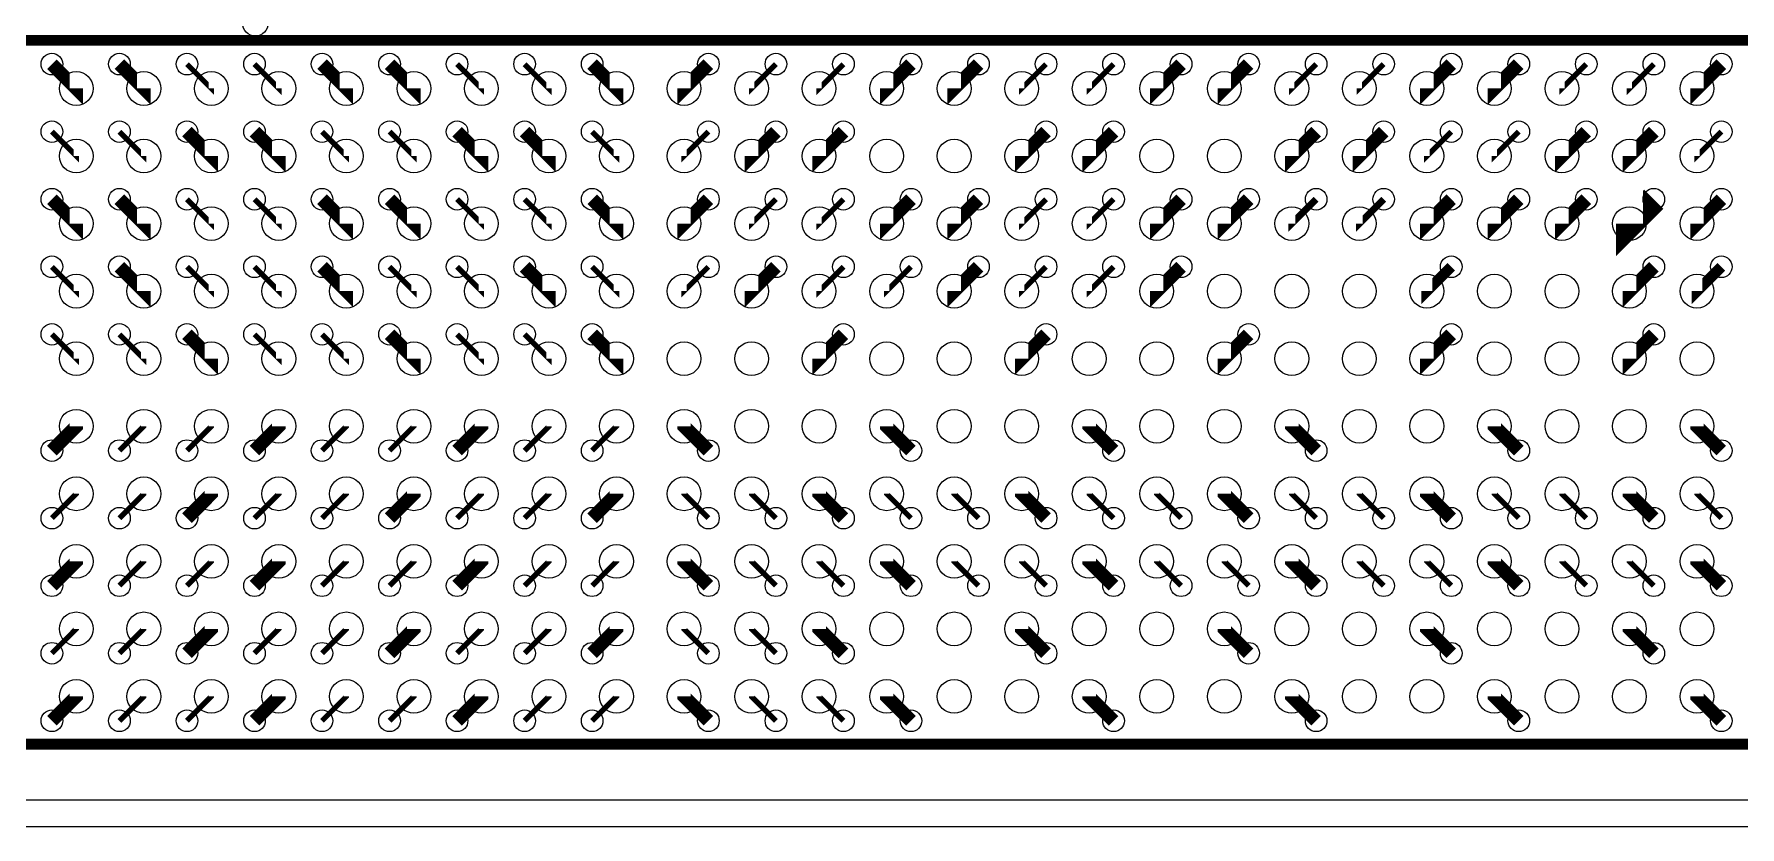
# Model space of a CAD drawing. Extents: x -17 to 168, y 0 to 127.
# Drawn here: x 36.1 to 68.18, y 0 to 14.9 of the extents above; entities that cross this region are included whole.
import ezdxf

# ---------------------------------------------------------------- set-up
doc = ezdxf.new("R2010")
doc.units = 0
doc.header["$MEASUREMENT"] = 0
for name, color, linetype in [('BG_OUTLINE', 130, 'CONTINUOUS'), ('ET_TOP', 123, 'CONTINUOUS'), ('PG_SILKSCREEN_TOP', 123, 'CONTINUOUS'), ('PIN_TOP', 4, 'CONTINUOUS'), ('RKI_ALL', 140, 'CONTINUOUS'), ('VC_TOP', 131, 'CONTINUOUS')]:
    doc.layers.add(name, color=color, linetype=linetype)

msp = doc.modelspace()

# ---------------------------------------------------------------- linework, layer by layer
at = {"layer": 'BG_OUTLINE'}
msp.add_lwpolyline([(163.412932, 0), (0.948436, 0)], dxfattribs=at)
at = {"layer": 'ET_TOP'}
for points, const_width in [([(36.888395, 13.882421), (36.888395, 13.882395), (36.430204, 14.340611)], 0.254), ([(38.158395, 13.882421), (38.158395, 13.882395), (37.700204, 14.340611)], 0.254), ([(41.968395, 13.882421), (41.968395, 13.882395), (41.510204, 14.340611)], 0.254), ([(43.238395, 13.882421), (43.238395, 13.882395), (42.780204, 14.340611)], 0.254), ([(47.048395, 13.882421), (47.048395, 13.882395), (46.590204, 14.340611)], 0.254), ([(48.318395, 13.882421), (48.318395, 13.882395), (48.776611, 14.340611)], 0.254), ([(52.128395, 13.882421), (52.128395, 13.882395), (52.586611, 14.340611)], 0.254), ([(53.398395, 13.882421), (53.398395, 13.882395), (53.856611, 14.340611)], 0.254), ([(57.208395, 13.882421), (57.208395, 13.882395), (57.666611, 14.340611)], 0.254), ([(58.478395, 13.882421), (58.478395, 13.882395), (58.936611, 14.340611)], 0.254), ([(62.288395, 13.882421), (62.288395, 13.882395), (62.746611, 14.340611)], 0.254), ([(63.558395, 13.882421), (63.558395, 13.882395), (64.016611, 14.340611)], 0.254), ([(67.368395, 13.882421), (67.368395, 13.882395), (67.826611, 14.340611)], 0.254), ([(39.428395, 13.882421), (39.428395, 13.882395), (38.970204, 14.340611)], 0.1016), ([(40.698395, 13.882421), (40.698395, 13.882395), (40.240204, 14.340611)], 0.1016), ([(44.508395, 13.882421), (44.508395, 13.882395), (44.050204, 14.340611)], 0.1016), ([(45.778395, 13.882421), (45.778395, 13.882395), (45.320204, 14.340611)], 0.1016), ([(49.588395, 13.882421), (49.588395, 13.882395), (50.046611, 14.340611)], 0.1016), ([(50.858395, 13.882421), (50.858395, 13.882395), (51.316611, 14.340611)], 0.1016), ([(54.668395, 13.882421), (54.668395, 13.882395), (55.126611, 14.340611)], 0.1016), ([(55.938395, 13.882421), (55.938395, 13.882395), (56.396611, 14.340611)], 0.1016), ([(59.748395, 13.882421), (59.748395, 13.882395), (60.206611, 14.340611)], 0.1016), ([(61.018395, 13.882421), (61.018395, 13.882395), (61.476611, 14.340611)], 0.1016), ([(64.828395, 13.882421), (64.828395, 13.882395), (65.286611, 14.340611)], 0.1016), ([(66.098395, 13.882421), (66.098395, 13.882395), (66.556611, 14.340611)], 0.1016), ([(39.428395, 12.612421), (39.428395, 12.612395), (38.970204, 13.070611)], 0.254), ([(40.698395, 12.612421), (40.698395, 12.612395), (40.240204, 13.070611)], 0.254), ([(44.508395, 12.612421), (44.508395, 12.612395), (44.050204, 13.070611)], 0.254), ([(45.778395, 12.612421), (45.778395, 12.612395), (45.320204, 13.070611)], 0.254), ([(49.588395, 12.612421), (49.588395, 12.612395), (50.046611, 13.070611)], 0.254), ([(50.858395, 12.612421), (50.858395, 12.612395), (51.316611, 13.070611)], 0.254), ([(54.668395, 12.612421), (54.668395, 12.612395), (55.126611, 13.070611)], 0.254), ([(55.938395, 12.612421), (55.938395, 12.612395), (56.396611, 13.070611)], 0.254), ([(59.748395, 12.612421), (59.748395, 12.612395), (60.206611, 13.070611)], 0.254), ([(61.018395, 12.612421), (61.018395, 12.612395), (61.476611, 13.070611)], 0.254), ([(64.828395, 12.612421), (64.828395, 12.612395), (65.286611, 13.070611)], 0.254), ([(66.098395, 12.612421), (66.098395, 12.612395), (66.556611, 13.070611)], 0.254), ([(36.888395, 12.612421), (36.888395, 12.612395), (36.430204, 13.070611)], 0.1016), ([(38.158395, 12.612421), (38.158395, 12.612395), (37.700204, 13.070611)], 0.1016), ([(41.968395, 12.612421), (41.968395, 12.612395), (41.510204, 13.070611)], 0.1016), ([(43.238395, 12.612421), (43.238395, 12.612395), (42.780204, 13.070611)], 0.1016), ([(47.048395, 12.612421), (47.048395, 12.612395), (46.590204, 13.070611)], 0.1016), ([(48.318395, 12.612421), (48.318395, 12.612395), (48.776611, 13.070611)], 0.1016), ([(62.288395, 12.612421), (62.288395, 12.612395), (62.746611, 13.070611)], 0.1016), ([(63.558395, 12.612421), (63.558395, 12.612395), (64.016611, 13.070611)], 0.1016), ([(67.368395, 12.612421), (67.368395, 12.612395), (67.826611, 13.070611)], 0.1016), ([(36.888395, 11.342421), (36.888395, 11.342395), (36.430204, 11.800611)], 0.254), ([(38.158395, 11.342421), (38.158395, 11.342395), (37.700204, 11.800611)], 0.254), ([(41.968395, 11.342421), (41.968395, 11.342395), (41.510204, 11.800611)], 0.254), ([(43.238395, 11.342421), (43.238395, 11.342395), (42.780204, 11.800611)], 0.254), ([(47.048395, 11.342421), (47.048395, 11.342395), (46.590204, 11.800611)], 0.254), ([(48.318395, 11.342421), (48.318395, 11.342395), (48.776611, 11.800611)], 0.254), ([(52.128395, 11.342421), (52.128395, 11.342395), (52.586611, 11.800611)], 0.254), ([(53.398395, 11.342421), (53.398395, 11.342395), (53.856611, 11.800611)], 0.254), ([(57.208395, 11.342421), (57.208395, 11.342395), (57.666611, 11.800611)], 0.254), ([(58.478395, 11.342421), (58.478395, 11.342395), (58.936611, 11.800611)], 0.254), ([(62.288395, 11.342421), (62.288395, 11.342395), (62.746611, 11.800611)], 0.254), ([(63.558395, 11.342421), (63.558395, 11.342395), (64.016611, 11.800611)], 0.254), ([(64.828395, 11.342421), (64.828395, 11.342395), (65.286611, 11.800611)], 0.254), ([(66.098395, 11.342421), (66.098395, 11.342395), (66.556611, 11.800611)], 0.508), ([(67.368395, 11.342421), (67.368395, 11.342395), (67.826611, 11.800611)], 0.254), ([(39.428395, 11.342421), (39.428395, 11.342395), (38.970204, 11.800611)], 0.1016), ([(40.698395, 11.342421), (40.698395, 11.342395), (40.240204, 11.800611)], 0.1016), ([(44.508395, 11.342421), (44.508395, 11.342395), (44.050204, 11.800611)], 0.1016), ([(45.778395, 11.342421), (45.778395, 11.342395), (45.320204, 11.800611)], 0.1016), ([(49.588395, 11.342421), (49.588395, 11.342395), (50.046611, 11.800611)], 0.1016), ([(50.858395, 11.342421), (50.858395, 11.342395), (51.316611, 11.800611)], 0.1016), ([(54.668395, 11.342421), (54.668395, 11.342395), (55.126611, 11.800611)], 0.1016), ([(55.938395, 11.342421), (55.938395, 11.342395), (56.396611, 11.800611)], 0.1016), ([(59.748395, 11.342421), (59.748395, 11.342395), (60.206611, 11.800611)], 0.127), ([(61.018395, 11.342421), (61.018395, 11.342395), (61.476611, 11.800611)], 0.127), ([(38.158395, 10.072421), (38.158395, 10.072395), (37.700204, 10.530611)], 0.254), ([(41.968395, 10.072421), (41.968395, 10.072395), (41.510204, 10.530611)], 0.254), ([(45.778395, 10.072421), (45.778395, 10.072395), (45.320204, 10.530611)], 0.254), ([(49.588395, 10.072421), (49.588395, 10.072395), (50.046611, 10.530611)], 0.254), ([(53.398395, 10.072421), (53.398395, 10.072395), (53.856611, 10.530611)], 0.254), ([(57.208395, 10.072421), (57.208395, 10.072395), (57.666611, 10.530611)], 0.254), ([(62.288395, 10.072421), (62.288395, 10.072395), (62.746611, 10.530611)], 0.2032), ([(66.098395, 10.072421), (66.098395, 10.072395), (66.556611, 10.530611)], 0.254), ([(67.368395, 10.072421), (67.368395, 10.072395), (67.826611, 10.530611)], 0.2032), ([(36.888395, 10.072421), (36.888395, 10.072395), (36.430204, 10.530611)], 0.1016), ([(39.428395, 10.072421), (39.428395, 10.072395), (38.970204, 10.530611)], 0.1016), ([(40.698395, 10.072421), (40.698395, 10.072395), (40.240204, 10.530611)], 0.1016), ([(43.238395, 10.072421), (43.238395, 10.072395), (42.780204, 10.530611)], 0.1016), ([(44.508395, 10.072421), (44.508395, 10.072395), (44.050204, 10.530611)], 0.1016), ([(47.048395, 10.072421), (47.048395, 10.072395), (46.590204, 10.530611)], 0.1016), ([(48.318395, 10.072421), (48.318395, 10.072395), (48.776611, 10.530611)], 0.1016), ([(50.858395, 10.072421), (50.858395, 10.072395), (51.316611, 10.530611)], 0.1016), ([(52.128395, 10.072421), (52.128395, 10.072395), (52.586611, 10.530611)], 0.1016), ([(54.668395, 10.072421), (54.668395, 10.072395), (55.126611, 10.530611)], 0.1016), ([(55.938395, 10.072421), (55.938395, 10.072395), (56.396611, 10.530611)], 0.1016), ([(36.888395, 8.802421), (36.888395, 8.802395), (36.430204, 9.260611)], 0.1016), ([(38.158395, 8.802421), (38.158395, 8.802395), (37.700204, 9.260611)], 0.1016), ([(39.428395, 8.802421), (39.428395, 8.802395), (38.970204, 9.260611)], 0.254), ([(40.698395, 8.802421), (40.698395, 8.802395), (40.240204, 9.260611)], 0.1016), ([(41.968395, 8.802421), (41.968395, 8.802395), (41.510204, 9.260611)], 0.1016), ([(43.238395, 8.802421), (43.238395, 8.802395), (42.780204, 9.260611)], 0.254), ([(44.508395, 8.802421), (44.508395, 8.802395), (44.050204, 9.260611)], 0.1016), ([(45.778395, 8.802421), (45.778395, 8.802395), (45.320204, 9.260611)], 0.1016), ([(47.048395, 8.802421), (47.048395, 8.802395), (46.590204, 9.260611)], 0.254), ([(50.858395, 8.802421), (50.858395, 8.802395), (51.316611, 9.260611)], 0.254), ([(54.668395, 8.802421), (54.668395, 8.802395), (55.126611, 9.260611)], 0.254), ([(58.478395, 8.802421), (58.478395, 8.802395), (58.936611, 9.260611)], 0.254), ([(62.288395, 8.802421), (62.288395, 8.802395), (62.746611, 9.260611)], 0.254), ([(66.098395, 8.802421), (66.098395, 8.802395), (66.556611, 9.260611)], 0.254), ([(36.888395, 7.532421), (36.888395, 7.532395), (36.430204, 7.074205)], 0.254), ([(38.158395, 7.532421), (38.158395, 7.532395), (37.700204, 7.074205)], 0.1016), ([(39.428395, 7.532421), (39.428395, 7.532395), (38.970204, 7.074205)], 0.1016), ([(40.698395, 7.532421), (40.698395, 7.532395), (40.240204, 7.074205)], 0.254), ([(41.968395, 7.532421), (41.968395, 7.532395), (41.510204, 7.074205)], 0.1016), ([(43.238395, 7.532421), (43.238395, 7.532395), (42.780204, 7.074205)], 0.1016), ([(44.508395, 7.532421), (44.508395, 7.532395), (44.050204, 7.074205)], 0.254), ([(45.778395, 7.532421), (45.778395, 7.532395), (45.320204, 7.074205)], 0.1016), ([(47.048395, 7.532421), (47.048395, 7.532395), (46.590204, 7.074205)], 0.1016), ([(48.318395, 7.532421), (48.318395, 7.532395), (48.776611, 7.074205)], 0.254), ([(52.128395, 7.532421), (52.128395, 7.532395), (52.586611, 7.074205)], 0.254), ([(55.938395, 7.532421), (55.938395, 7.532395), (56.396611, 7.074205)], 0.254), ([(59.748395, 7.532421), (59.748395, 7.532395), (60.206611, 7.074205)], 0.254), ([(63.558395, 7.532421), (63.558395, 7.532395), (64.016611, 7.074205)], 0.254), ([(67.368395, 7.532421), (67.368395, 7.532395), (67.826611, 7.074205)], 0.254), ([(36.888395, 6.262421), (36.888395, 6.262395), (36.430204, 5.804205)], 0.1016), ([(38.158395, 6.262421), (38.158395, 6.262395), (37.700204, 5.804205)], 0.1016), ([(39.428395, 6.262421), (39.428395, 6.262395), (38.970204, 5.804205)], 0.254), ([(40.698395, 6.262421), (40.698395, 6.262395), (40.240204, 5.804205)], 0.1016), ([(41.968395, 6.262421), (41.968395, 6.262395), (41.510204, 5.804205)], 0.1016), ([(43.238395, 6.262421), (43.238395, 6.262395), (42.780204, 5.804205)], 0.254), ([(44.508395, 6.262421), (44.508395, 6.262395), (44.050204, 5.804205)], 0.1016), ([(45.778395, 6.262421), (45.778395, 6.262395), (45.320204, 5.804205)], 0.1016), ([(47.048395, 6.262421), (47.048395, 6.262395), (46.590204, 5.804205)], 0.254), ([(48.318395, 6.262421), (48.318395, 6.262395), (48.776611, 5.804205)], 0.1016), ([(49.588395, 6.262421), (49.588395, 6.262395), (50.046611, 5.804205)], 0.1016), ([(50.858395, 6.262421), (50.858395, 6.262395), (51.316611, 5.804205)], 0.254), ([(52.128395, 6.262421), (52.128395, 6.262395), (52.586611, 5.804205)], 0.1016), ([(53.398395, 6.262421), (53.398395, 6.262395), (53.856611, 5.804205)], 0.1016), ([(54.668395, 6.262421), (54.668395, 6.262395), (55.126611, 5.804205)], 0.254), ([(55.938395, 6.262421), (55.938395, 6.262395), (56.396611, 5.804205)], 0.1016), ([(57.208395, 6.262421), (57.208395, 6.262395), (57.666611, 5.804205)], 0.1016), ([(58.478395, 6.262421), (58.478395, 6.262395), (58.936611, 5.804205)], 0.254), ([(59.748395, 6.262421), (59.748395, 6.262395), (60.206611, 5.804205)], 0.1016), ([(61.018395, 6.262421), (61.018395, 6.262395), (61.476611, 5.804205)], 0.1016), ([(62.288395, 6.262421), (62.288395, 6.262395), (62.746611, 5.804205)], 0.254), ([(63.558395, 6.262421), (63.558395, 6.262395), (64.016611, 5.804205)], 0.1016), ([(64.828395, 6.262421), (64.828395, 6.262395), (65.286611, 5.804205)], 0.1016), ([(66.098395, 6.262421), (66.098395, 6.262395), (66.556611, 5.804205)], 0.254), ([(67.368395, 6.262421), (67.368395, 6.262395), (67.826611, 5.804205)], 0.1016), ([(36.888395, 4.992421), (36.888395, 4.992395), (36.430204, 4.534205)], 0.254), ([(38.158395, 4.992421), (38.158395, 4.992395), (37.700204, 4.534205)], 0.1016), ([(39.428395, 4.992421), (39.428395, 4.992395), (38.970204, 4.534205)], 0.1016), ([(40.698395, 4.992421), (40.698395, 4.992395), (40.240204, 4.534205)], 0.254), ([(41.968395, 4.992421), (41.968395, 4.992395), (41.510204, 4.534205)], 0.1016), ([(43.238395, 4.992421), (43.238395, 4.992395), (42.780204, 4.534205)], 0.1016), ([(44.508395, 4.992421), (44.508395, 4.992395), (44.050204, 4.534205)], 0.254), ([(45.778395, 4.992421), (45.778395, 4.992395), (45.320204, 4.534205)], 0.1016), ([(47.048395, 4.992421), (47.048395, 4.992395), (46.590204, 4.534205)], 0.1016), ([(48.318395, 4.992421), (48.318395, 4.992395), (48.776611, 4.534205)], 0.254), ([(49.588395, 4.992421), (49.588395, 4.992395), (50.046611, 4.534205)], 0.1016), ([(50.858395, 4.992421), (50.858395, 4.992395), (51.316611, 4.534205)], 0.1016), ([(52.128395, 4.992421), (52.128395, 4.992395), (52.586611, 4.534205)], 0.254), ([(53.398395, 4.992421), (53.398395, 4.992395), (53.856611, 4.534205)], 0.1016), ([(54.668395, 4.992421), (54.668395, 4.992395), (55.126611, 4.534205)], 0.1016), ([(55.938395, 4.992421), (55.938395, 4.992395), (56.396611, 4.534205)], 0.254), ([(57.208395, 4.992421), (57.208395, 4.992395), (57.666611, 4.534205)], 0.1016), ([(58.478395, 4.992421), (58.478395, 4.992395), (58.936611, 4.534205)], 0.1016), ([(59.748395, 4.992421), (59.748395, 4.992395), (60.206611, 4.534205)], 0.254), ([(61.018395, 4.992421), (61.018395, 4.992395), (61.476611, 4.534205)], 0.1016), ([(62.288395, 4.992421), (62.288395, 4.992395), (62.746611, 4.534205)], 0.1016), ([(63.558395, 4.992421), (63.558395, 4.992395), (64.016611, 4.534205)], 0.254), ([(64.828395, 4.992421), (64.828395, 4.992395), (65.286611, 4.534205)], 0.1016), ([(66.098395, 4.992421), (66.098395, 4.992395), (66.556611, 4.534205)], 0.1016), ([(67.368395, 4.992421), (67.368395, 4.992395), (67.826611, 4.534205)], 0.254), ([(36.888395, 3.722421), (36.888395, 3.722395), (36.430204, 3.264205)], 0.1016), ([(38.158395, 3.722421), (38.158395, 3.722395), (37.700204, 3.264205)], 0.1016), ([(39.428395, 3.722421), (39.428395, 3.722395), (38.970204, 3.264205)], 0.254), ([(40.698395, 3.722421), (40.698395, 3.722395), (40.240204, 3.264205)], 0.1016), ([(41.968395, 3.722421), (41.968395, 3.722395), (41.510204, 3.264205)], 0.1016), ([(43.238395, 3.722421), (43.238395, 3.722395), (42.780204, 3.264205)], 0.254), ([(44.508395, 3.722421), (44.508395, 3.722395), (44.050204, 3.264205)], 0.1016), ([(45.778395, 3.722421), (45.778395, 3.722395), (45.320204, 3.264205)], 0.1016), ([(47.048395, 3.722421), (47.048395, 3.722395), (46.590204, 3.264205)], 0.254), ([(48.318395, 3.722421), (48.318395, 3.722395), (48.776611, 3.264205)], 0.1016), ([(49.588395, 3.722421), (49.588395, 3.722395), (50.046611, 3.264205)], 0.1016), ([(50.858395, 3.722421), (50.858395, 3.722395), (51.316611, 3.264205)], 0.254), ([(54.668395, 3.722421), (54.668395, 3.722395), (55.126611, 3.264205)], 0.254), ([(58.478395, 3.722421), (58.478395, 3.722395), (58.936611, 3.264205)], 0.254), ([(62.288395, 3.722421), (62.288395, 3.722395), (62.746611, 3.264205)], 0.254), ([(66.098395, 3.722421), (66.098395, 3.722395), (66.556611, 3.264205)], 0.254), ([(36.888395, 2.452421), (36.888395, 2.452395), (36.430204, 1.994205)], 0.254), ([(40.698395, 2.452421), (40.698395, 2.452395), (40.240204, 1.994205)], 0.254), ([(44.508395, 2.452421), (44.508395, 2.452395), (44.050204, 1.994205)], 0.254), ([(48.318395, 2.452421), (48.318395, 2.452395), (48.776611, 1.994205)], 0.254), ([(52.128395, 2.452421), (52.128395, 2.452395), (52.586611, 1.994205)], 0.254), ([(55.938395, 2.452421), (55.938395, 2.452395), (56.396611, 1.994205)], 0.254), ([(59.748395, 2.452421), (59.748395, 2.452395), (60.206611, 1.994205)], 0.254), ([(63.558395, 2.452421), (63.558395, 2.452395), (64.016611, 1.994205)], 0.254), ([(67.368395, 2.452421), (67.368395, 2.452395), (67.826611, 1.994205)], 0.254), ([(38.158395, 2.452421), (38.158395, 2.452395), (37.700204, 1.994205)], 0.1016), ([(39.428395, 2.452421), (39.428395, 2.452395), (38.970204, 1.994205)], 0.1016), ([(41.968395, 2.452421), (41.968395, 2.452395), (41.510204, 1.994205)], 0.1016), ([(43.238395, 2.452421), (43.238395, 2.452395), (42.780204, 1.994205)], 0.1016), ([(45.778395, 2.452421), (45.778395, 2.452395), (45.320204, 1.994205)], 0.1016), ([(47.048395, 2.452421), (47.048395, 2.452395), (46.590204, 1.994205)], 0.1016), ([(49.588395, 2.452421), (49.588395, 2.452395), (50.046611, 1.994205)], 0.1016), ([(50.858395, 2.452421), (50.858395, 2.452395), (51.316611, 1.994205)], 0.1016)]:
    msp.add_lwpolyline(points, dxfattribs=dict(at, const_width=const_width))
at = {"layer": 'PG_SILKSCREEN_TOP', "const_width": 0.2032}
for points in [[(19.369989, 1.555801), (19.369989, 14.789201), (75.986589, 14.789201)], [(75.94981, 1.555801), (19.38401, 1.555801)]]:
    msp.add_lwpolyline(points, dxfattribs=at)
at = {"layer": 'PIN_TOP'}
for centre in [(36.888395, 13.882421), (38.158395, 13.882421), (39.428395, 13.882421), (40.698395, 13.882421), (41.968395, 13.882421), (43.238395, 13.882421), (44.508395, 13.882421), (45.778395, 13.882421), (47.048395, 13.882421), (48.318395, 13.882421), (49.588395, 13.882421), (50.858395, 13.882421), (52.128395, 13.882421), (53.398395, 13.882421), (54.668395, 13.882421), (55.938395, 13.882421), (57.208395, 13.882421), (58.478395, 13.882421), (59.748395, 13.882421), (61.018395, 13.882421), (62.288395, 13.882421), (63.558395, 13.882421), (64.828395, 13.882421), (66.098395, 13.882421), (67.368395, 13.882421), (36.888395, 12.612421), (38.158395, 12.612421), (39.428395, 12.612421), (40.698395, 12.612421), (41.968395, 12.612421), (43.238395, 12.612421), (44.508395, 12.612421), (45.778395, 12.612421), (47.048395, 12.612421), (48.318395, 12.612421), (49.588395, 12.612421), (50.858395, 12.612421), (52.128395, 12.612421), (53.398395, 12.612421), (54.668395, 12.612421), (55.938395, 12.612421), (57.208395, 12.612421), (58.478395, 12.612421), (59.748395, 12.612421), (61.018395, 12.612421), (62.288395, 12.612421), (63.558395, 12.612421), (64.828395, 12.612421), (66.098395, 12.612421), (67.368395, 12.612421), (36.888395, 11.342421), (38.158395, 11.342421), (39.428395, 11.342421), (40.698395, 11.342421), (41.968395, 11.342421), (43.238395, 11.342421), (44.508395, 11.342421), (45.778395, 11.342421), (47.048395, 11.342421), (48.318395, 11.342421), (49.588395, 11.342421), (50.858395, 11.342421), (52.128395, 11.342421), (53.398395, 11.342421), (54.668395, 11.342421), (55.938395, 11.342421), (57.208395, 11.342421), (58.478395, 11.342421), (59.748395, 11.342421), (61.018395, 11.342421), (62.288395, 11.342421), (63.558395, 11.342421), (64.828395, 11.342421), (66.098395, 11.342421), (67.368395, 11.342421), (36.888395, 10.072421), (38.158395, 10.072421), (39.428395, 10.072421), (40.698395, 10.072421), (41.968395, 10.072421), (43.238395, 10.072421), (44.508395, 10.072421), (45.778395, 10.072421), (47.048395, 10.072421), (48.318395, 10.072421), (49.588395, 10.072421), (50.858395, 10.072421), (52.128395, 10.072421), (53.398395, 10.072421), (54.668395, 10.072421), (55.938395, 10.072421), (57.208395, 10.072421), (58.478395, 10.072421), (59.748395, 10.072421), (61.018395, 10.072421), (62.288395, 10.072421), (63.558395, 10.072421), (64.828395, 10.072421), (66.098395, 10.072421), (67.368395, 10.072421), (36.888395, 8.802421), (38.158395, 8.802421), (39.428395, 8.802421), (40.698395, 8.802421), (41.968395, 8.802421), (43.238395, 8.802421), (44.508395, 8.802421), (45.778395, 8.802421), (47.048395, 8.802421), (48.318395, 8.802421), (49.588395, 8.802421), (50.858395, 8.802421), (52.128395, 8.802421), (53.398395, 8.802421), (54.668395, 8.802421), (55.938395, 8.802421), (57.208395, 8.802421), (58.478395, 8.802421), (59.748395, 8.802421), (61.018395, 8.802421), (62.288395, 8.802421), (63.558395, 8.802421), (64.828395, 8.802421), (66.098395, 8.802421), (67.368395, 8.802421), (36.888395, 7.532421), (38.158395, 7.532421), (39.428395, 7.532421), (40.698395, 7.532421), (41.968395, 7.532421), (43.238395, 7.532421), (44.508395, 7.532421), (45.778395, 7.532421), (47.048395, 7.532421), (48.318395, 7.532421), (49.588395, 7.532421), (50.858395, 7.532421), (52.128395, 7.532421), (53.398395, 7.532421), (54.668395, 7.532421), (55.938395, 7.532421), (57.208395, 7.532421), (58.478395, 7.532421), (59.748395, 7.532421), (61.018395, 7.532421), (62.288395, 7.532421), (63.558395, 7.532421), (64.828395, 7.532421), (66.098395, 7.532421), (67.368395, 7.532421), (36.888395, 6.262421), (38.158395, 6.262421), (39.428395, 6.262421), (40.698395, 6.262421), (41.968395, 6.262421), (43.238395, 6.262421), (44.508395, 6.262421), (45.778395, 6.262421), (47.048395, 6.262421), (48.318395, 6.262421), (49.588395, 6.262421), (50.858395, 6.262421), (52.128395, 6.262421), (53.398395, 6.262421), (54.668395, 6.262421), (55.938395, 6.262421), (57.208395, 6.262421), (58.478395, 6.262421), (59.748395, 6.262421), (61.018395, 6.262421), (62.288395, 6.262421), (63.558395, 6.262421), (64.828395, 6.262421), (66.098395, 6.262421), (67.368395, 6.262421), (36.888395, 4.992421), (38.158395, 4.992421), (39.428395, 4.992421), (40.698395, 4.992421), (41.968395, 4.992421), (43.238395, 4.992421), (44.508395, 4.992421), (45.778395, 4.992421), (47.048395, 4.992421), (48.318395, 4.992421), (49.588395, 4.992421), (50.858395, 4.992421), (52.128395, 4.992421), (53.398395, 4.992421), (54.668395, 4.992421), (55.938395, 4.992421), (57.208395, 4.992421), (58.478395, 4.992421), (59.748395, 4.992421), (61.018395, 4.992421), (62.288395, 4.992421), (63.558395, 4.992421), (64.828395, 4.992421), (66.098395, 4.992421), (67.368395, 4.992421), (36.888395, 3.722421), (38.158395, 3.722421), (39.428395, 3.722421), (40.698395, 3.722421), (41.968395, 3.722421), (43.238395, 3.722421), (44.508395, 3.722421), (45.778395, 3.722421), (47.048395, 3.722421), (48.318395, 3.722421), (49.588395, 3.722421), (50.858395, 3.722421), (52.128395, 3.722421), (53.398395, 3.722421), (54.668395, 3.722421), (55.938395, 3.722421), (57.208395, 3.722421), (58.478395, 3.722421), (59.748395, 3.722421), (61.018395, 3.722421), (62.288395, 3.722421), (63.558395, 3.722421), (64.828395, 3.722421), (66.098395, 3.722421), (67.368395, 3.722421), (36.888395, 2.452421), (38.158395, 2.452421), (39.428395, 2.452421), (40.698395, 2.452421), (41.968395, 2.452421), (43.238395, 2.452421), (44.508395, 2.452421), (45.778395, 2.452421), (47.048395, 2.452421), (48.318395, 2.452421), (49.588395, 2.452421), (50.858395, 2.452421), (52.128395, 2.452421), (53.398395, 2.452421), (54.668395, 2.452421), (55.938395, 2.452421), (57.208395, 2.452421), (58.478395, 2.452421), (59.748395, 2.452421), (61.018395, 2.452421), (62.288395, 2.452421), (63.558395, 2.452421), (64.828395, 2.452421), (66.098395, 2.452421), (67.368395, 2.452421)]:
    msp.add_circle(centre, 0.3175, dxfattribs=at)
at = {"layer": 'RKI_ALL'}
msp.add_lwpolyline([(1.538478, 0.508), (163.357001, 0.508, 0.409108), (164.491695, 1.662684), (164.491695, 113.370131, 0.402936), (163.32581, 114.491795), (2.225802, 114.491795, 0.392301), (0.508, 112.639348), (0.508, 1.476756, 0.396248)], format="xyb", close=True, dxfattribs=at)
at = {"layer": 'VC_TOP'}
for centre, radius in [((40.255952, 15.108936), 0.2413), ((36.430204, 14.340611), 0.2032), ((37.700204, 14.340611), 0.2032), ((38.970204, 14.340611), 0.2032), ((40.240204, 14.340611), 0.2032), ((41.510204, 14.340611), 0.2032), ((42.780204, 14.340611), 0.2032), ((44.050204, 14.340611), 0.2032), ((45.320204, 14.340611), 0.2032), ((46.590204, 14.340611), 0.2032), ((48.776611, 14.340611), 0.2032), ((50.046611, 14.340611), 0.2032), ((51.316611, 14.340611), 0.2032), ((52.586611, 14.340611), 0.2032), ((53.856611, 14.340611), 0.2032), ((55.126611, 14.340611), 0.2032), ((56.396611, 14.340611), 0.2032), ((57.666611, 14.340611), 0.2032), ((58.936611, 14.340611), 0.2032), ((60.206611, 14.340611), 0.2032), ((61.476611, 14.340611), 0.2032), ((62.746611, 14.340611), 0.2032), ((64.016611, 14.340611), 0.2032), ((65.286611, 14.340611), 0.2032), ((66.556611, 14.340611), 0.2032), ((67.826611, 14.340611), 0.2032), ((36.430204, 13.070611), 0.2032), ((37.700204, 13.070611), 0.2032), ((38.970204, 13.070611), 0.2032), ((40.240204, 13.070611), 0.2032), ((41.510204, 13.070611), 0.2032), ((42.780204, 13.070611), 0.2032), ((44.050204, 13.070611), 0.2032), ((45.320204, 13.070611), 0.2032), ((46.590204, 13.070611), 0.2032), ((48.776611, 13.070611), 0.2032), ((50.046611, 13.070611), 0.2032), ((51.316611, 13.070611), 0.2032), ((55.126611, 13.070611), 0.2032), ((56.396611, 13.070611), 0.2032), ((60.206611, 13.070611), 0.2032), ((61.476611, 13.070611), 0.2032), ((62.746611, 13.070611), 0.2032), ((64.016611, 13.070611), 0.2032), ((65.286611, 13.070611), 0.2032), ((66.556611, 13.070611), 0.2032), ((67.826611, 13.070611), 0.2032), ((36.430204, 11.800611), 0.2032), ((37.700204, 11.800611), 0.2032), ((38.970204, 11.800611), 0.2032), ((40.240204, 11.800611), 0.2032), ((41.510204, 11.800611), 0.2032), ((42.780204, 11.800611), 0.2032), ((44.050204, 11.800611), 0.2032), ((45.320204, 11.800611), 0.2032), ((46.590204, 11.800611), 0.2032), ((48.776611, 11.800611), 0.2032), ((50.046611, 11.800611), 0.2032), ((51.316611, 11.800611), 0.2032), ((52.586611, 11.800611), 0.2032), ((53.856611, 11.800611), 0.2032), ((55.126611, 11.800611), 0.2032), ((56.396611, 11.800611), 0.2032), ((57.666611, 11.800611), 0.2032), ((58.936611, 11.800611), 0.2032), ((60.206611, 11.800611), 0.2032), ((61.476611, 11.800611), 0.2032), ((62.746611, 11.800611), 0.2032), ((64.016611, 11.800611), 0.2032), ((65.286611, 11.800611), 0.2032), ((66.556611, 11.800611), 0.2032), ((67.826611, 11.800611), 0.2032), ((36.430204, 10.530611), 0.2032), ((37.700204, 10.530611), 0.2032), ((38.970204, 10.530611), 0.2032), ((40.240204, 10.530611), 0.2032), ((41.510204, 10.530611), 0.2032), ((42.780204, 10.530611), 0.2032), ((44.050204, 10.530611), 0.2032), ((45.320204, 10.530611), 0.2032), ((46.590204, 10.530611), 0.2032), ((48.776611, 10.530611), 0.2032), ((50.046611, 10.530611), 0.2032), ((51.316611, 10.530611), 0.2032), ((52.586611, 10.530611), 0.2032), ((53.856611, 10.530611), 0.2032), ((55.126611, 10.530611), 0.2032), ((56.396611, 10.530611), 0.2032), ((57.666611, 10.530611), 0.2032), ((62.746611, 10.530611), 0.2032), ((66.556611, 10.530611), 0.2032), ((67.826611, 10.530611), 0.2032), ((36.430204, 9.260611), 0.2032), ((37.700204, 9.260611), 0.2032), ((38.970204, 9.260611), 0.2032), ((40.240204, 9.260611), 0.2032), ((41.510204, 9.260611), 0.2032), ((42.780204, 9.260611), 0.2032), ((44.050204, 9.260611), 0.2032), ((45.320204, 9.260611), 0.2032), ((46.590204, 9.260611), 0.2032), ((51.316611, 9.260611), 0.2032), ((55.126611, 9.260611), 0.2032), ((58.936611, 9.260611), 0.2032), ((62.746611, 9.260611), 0.2032), ((66.556611, 9.260611), 0.2032), ((36.430204, 7.074205), 0.2032), ((37.700204, 7.074205), 0.2032), ((38.970204, 7.074205), 0.2032), ((40.240204, 7.074205), 0.2032), ((41.510204, 7.074205), 0.2032), ((42.780204, 7.074205), 0.2032), ((44.050204, 7.074205), 0.2032), ((45.320204, 7.074205), 0.2032), ((46.590204, 7.074205), 0.2032), ((48.776611, 7.074205), 0.2032), ((52.586611, 7.074205), 0.2032), ((56.396611, 7.074205), 0.2032), ((60.206611, 7.074205), 0.2032), ((64.016611, 7.074205), 0.2032), ((67.826611, 7.074205), 0.2032), ((36.430204, 5.804205), 0.2032), ((37.700204, 5.804205), 0.2032), ((38.970204, 5.804205), 0.2032), ((40.240204, 5.804205), 0.2032), ((41.510204, 5.804205), 0.2032), ((42.780204, 5.804205), 0.2032), ((44.050204, 5.804205), 0.2032), ((45.320204, 5.804205), 0.2032), ((46.590204, 5.804205), 0.2032), ((48.776611, 5.804205), 0.2032), ((50.046611, 5.804205), 0.2032), ((51.316611, 5.804205), 0.2032), ((52.586611, 5.804205), 0.2032), ((53.856611, 5.804205), 0.2032), ((55.126611, 5.804205), 0.2032), ((56.396611, 5.804205), 0.2032), ((57.666611, 5.804205), 0.2032), ((58.936611, 5.804205), 0.2032), ((60.206611, 5.804205), 0.2032), ((61.476611, 5.804205), 0.2032), ((62.746611, 5.804205), 0.2032), ((64.016611, 5.804205), 0.2032), ((65.286611, 5.804205), 0.2032), ((66.556611, 5.804205), 0.2032), ((67.826611, 5.804205), 0.2032), ((36.430204, 4.534205), 0.2032), ((37.700204, 4.534205), 0.2032), ((38.970204, 4.534205), 0.2032), ((40.240204, 4.534205), 0.2032), ((41.510204, 4.534205), 0.2032), ((42.780204, 4.534205), 0.2032), ((44.050204, 4.534205), 0.2032), ((45.320204, 4.534205), 0.2032), ((46.590204, 4.534205), 0.2032), ((48.776611, 4.534205), 0.2032), ((50.046611, 4.534205), 0.2032), ((51.316611, 4.534205), 0.2032), ((52.586611, 4.534205), 0.2032), ((53.856611, 4.534205), 0.2032), ((55.126611, 4.534205), 0.2032), ((56.396611, 4.534205), 0.2032), ((57.666611, 4.534205), 0.2032), ((58.936611, 4.534205), 0.2032), ((60.206611, 4.534205), 0.2032), ((61.476611, 4.534205), 0.2032), ((62.746611, 4.534205), 0.2032), ((64.016611, 4.534205), 0.2032), ((65.286611, 4.534205), 0.2032), ((66.556611, 4.534205), 0.2032), ((67.826611, 4.534205), 0.2032), ((36.430204, 3.264205), 0.2032), ((37.700204, 3.264205), 0.2032), ((38.970204, 3.264205), 0.2032), ((40.240204, 3.264205), 0.2032), ((41.510204, 3.264205), 0.2032), ((42.780204, 3.264205), 0.2032), ((44.050204, 3.264205), 0.2032), ((45.320204, 3.264205), 0.2032), ((46.590204, 3.264205), 0.2032), ((48.776611, 3.264205), 0.2032), ((50.046611, 3.264205), 0.2032), ((51.316611, 3.264205), 0.2032), ((55.126611, 3.264205), 0.2032), ((58.936611, 3.264205), 0.2032), ((62.746611, 3.264205), 0.2032), ((66.556611, 3.264205), 0.2032), ((36.430204, 1.994205), 0.2032), ((37.700204, 1.994205), 0.2032), ((38.970204, 1.994205), 0.2032), ((40.240204, 1.994205), 0.2032), ((41.510204, 1.994205), 0.2032), ((42.780204, 1.994205), 0.2032), ((44.050204, 1.994205), 0.2032), ((45.320204, 1.994205), 0.2032), ((46.590204, 1.994205), 0.2032), ((48.776611, 1.994205), 0.2032), ((50.046611, 1.994205), 0.2032), ((51.316611, 1.994205), 0.2032), ((52.586611, 1.994205), 0.2032), ((56.396611, 1.994205), 0.2032), ((60.206611, 1.994205), 0.2032), ((64.016611, 1.994205), 0.2032), ((67.826611, 1.994205), 0.2032)]:
    msp.add_circle(centre, radius, dxfattribs=at)

doc.saveas('drawing.dxf')
